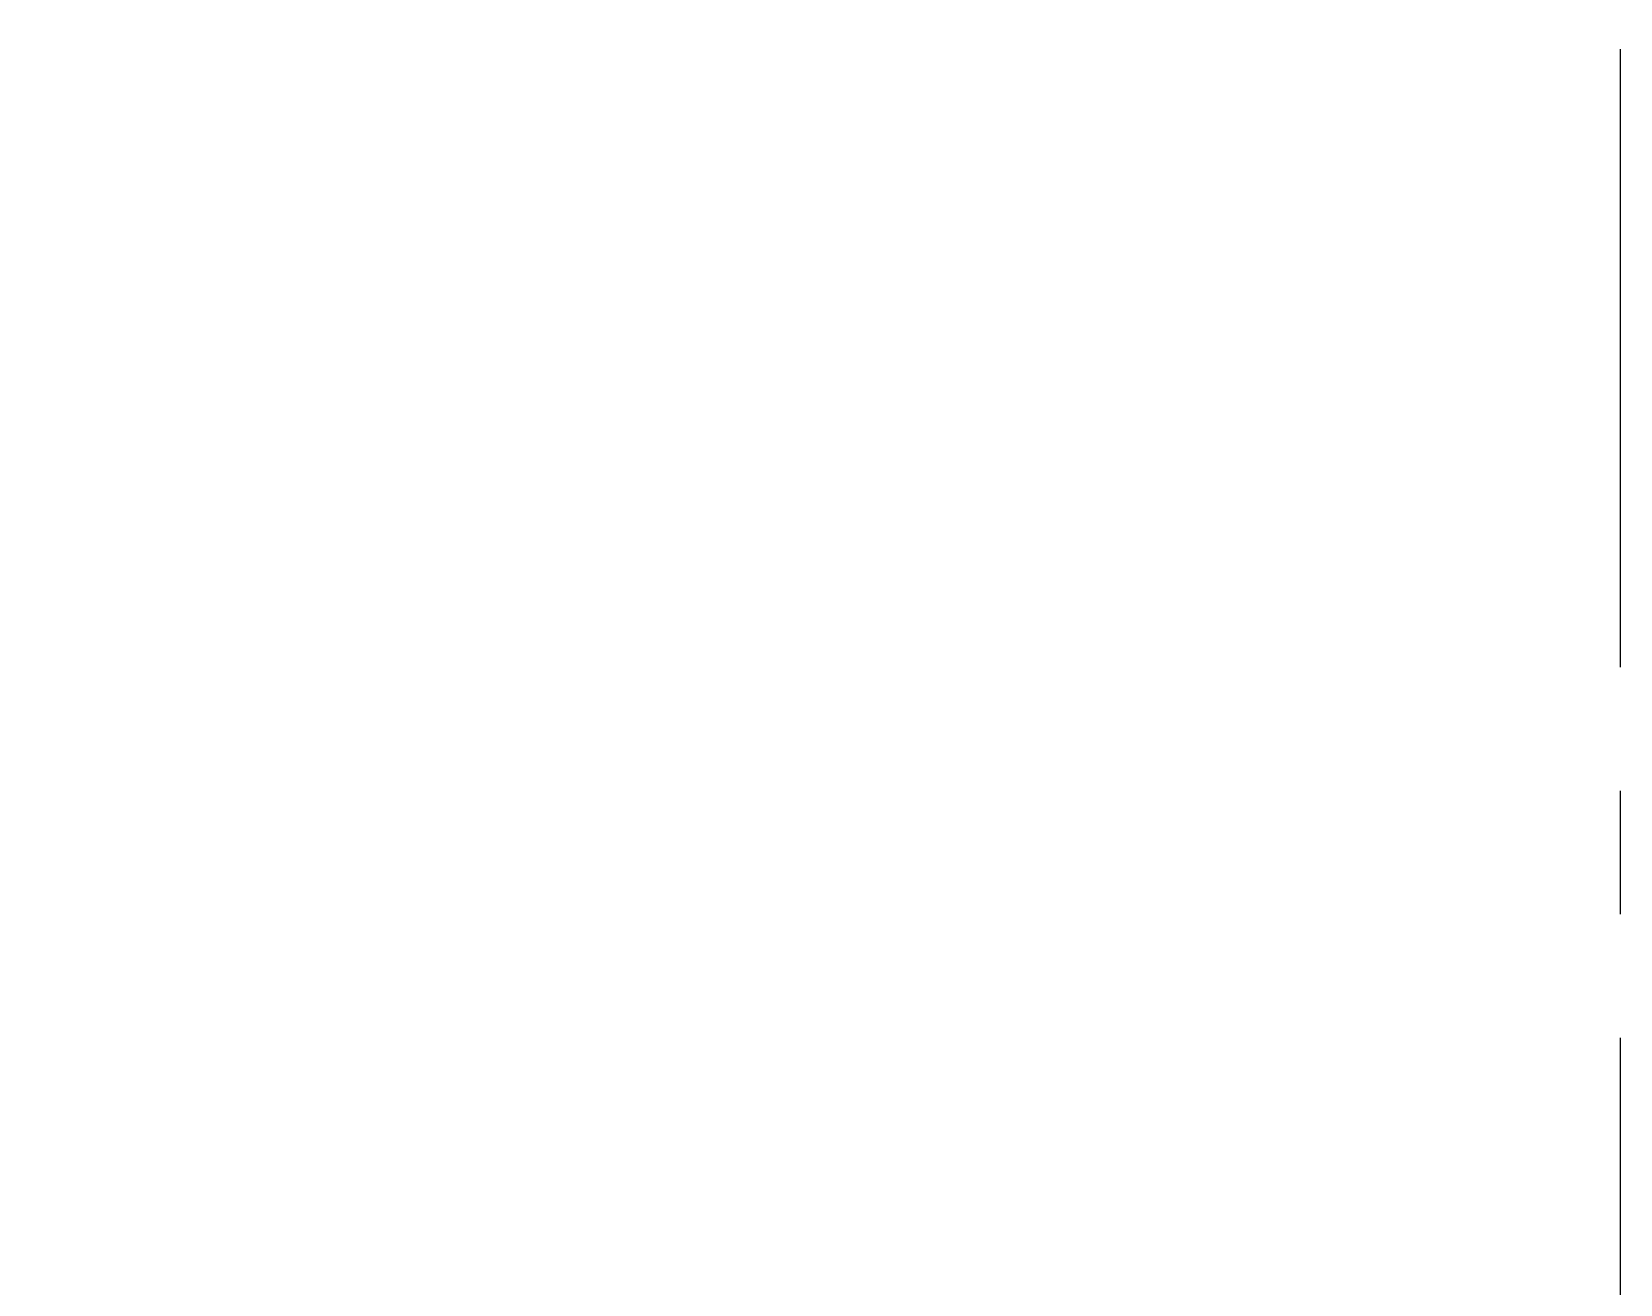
# Model space of a CAD drawing. Header units: millimetres. Extents: x -46397 to 283259, y -8690 to 23983.
# Drawn here: x -34664.6 to -34343.4, y 4279.1 to 4532.5 of the extents above; entities that cross this region are included whole.
import ezdxf

# ---------------------------------------------------------------- set-up
doc = ezdxf.new("R2010")
doc.units = ezdxf.units.MM
doc.linetypes.add('CENTER', pattern=[2, 1.25, -0.25, 0.25, -0.25])
doc.layers.get('Defpoints').update_dxf_attribs({"lineweight": 0})
doc.layers.add('DUONGTAM', color=1, linetype='CENTER', lineweight=0)
doc.layers.add('PHANTOM 2', color=8, linetype='Continuous', lineweight=0)
doc.styles.add('GHI CHÚ 1', font='isocp_IV25.ttf', dxfattribs={"width": 0.8})
doc.dimstyles.new('1-30SCALE', dxfattribs={"dimtxt": 75, "dimasz": 75, "dimexe": 37.5, "dimexo": 30, "dimgap": 30, "dimtad": 1, "dimtoh": 1, "dimdec": 0, "dimdsep": 46, "dimtxsty": 'GHI CHÚ 1', "dimcen": 0.09, "dimclrd": 256, "dimclre": 256, "dimclrt": 2, "dimadec": 0, "dimazin": 0, "dimtfac": 1, "dimtdec": 0, "dimtofl": 0, "dimtmove": 0, "dimatfit": 3, "dimfxl": 1, "dimlwd": 0, "dimlwe": 0, "dimarcsym": 0})

# ---------------------------------------------------------------- blocks, each defined once
blk = doc.blocks.new('A$C3d023de0')
at = {"layer": 'DUONGTAM', "ltscale": 100}
blk.add_line((0, 2310.63), (0, 100), dxfattribs=at)
blk = doc.blocks.new('*D1877')
at = {"layer": 'Defpoints', "color": 0, "transparency": 16777216}
for p in [(-35564.39, 6278.52), (-34395.6, 6278.52, -1.5), (-34953.47, 3741.29, -1.5)]:
    blk.add_point(p, dxfattribs=at)
at = {"layer": 'PHANTOM 2', "linetype": 'Continuous', "lineweight": 0, "transparency": 16777216}
for p, q in [((-34425.6, 6278.52), (-35594.39, 6278.52)), ((-35564.39, 3831.29), (-35564.39, 6188.52)), ((-34983.47, 3741.29), (-35594.39, 3741.29))]:
    blk.add_line(p, q, dxfattribs=at)
at = {"layer": 'PHANTOM 2', "transparency": 16777216}
for points in [[(-35579.39, 6188.52), (-35549.39, 6188.52), (-35564.39, 6278.52)], [(-35579.39, 3831.29), (-35549.39, 3831.29), (-35564.39, 3741.29)]]:
    blk.add_solid(points, dxfattribs=at)
at = {"layer": 'PHANTOM 2', "color": 2, "transparency": 16777216, "insert": (-35643.75, 5009.9), "char_height": 95, "attachment_point": 5, "rotation": 90, "style": 'GHI CHÚ 1'}
blk.add_mtext('2537', dxfattribs=at)

msp = doc.modelspace()

# ---------------------------------------------------------------- block references
msp.add_blockref('A$C3d023de0', (-34343.36, 3818.29, -1.5))

# ---------------------------------------------------------------- dimensions: what is measured, and where the dimension line sits
at = {"layer": 'PHANTOM 2'}
dim = msp.add_linear_dim(base=(-35564.39, 6278.52), p1=(-34953.47, 3741.29, -1.5), p2=(-34395.6, 6278.52, -1.5), angle=90, dimstyle='1-30SCALE', override={"dimtxt": 95, "dimasz": 90, "dimexe": 30, "dimtmove": 1}, dxfattribs=at)
dim.commit()
dim.dimension.update_dxf_attribs({"geometry": '*D1877', "text_midpoint": (-35643.75, 5009.9)})

doc.saveas('drawing.dxf')
